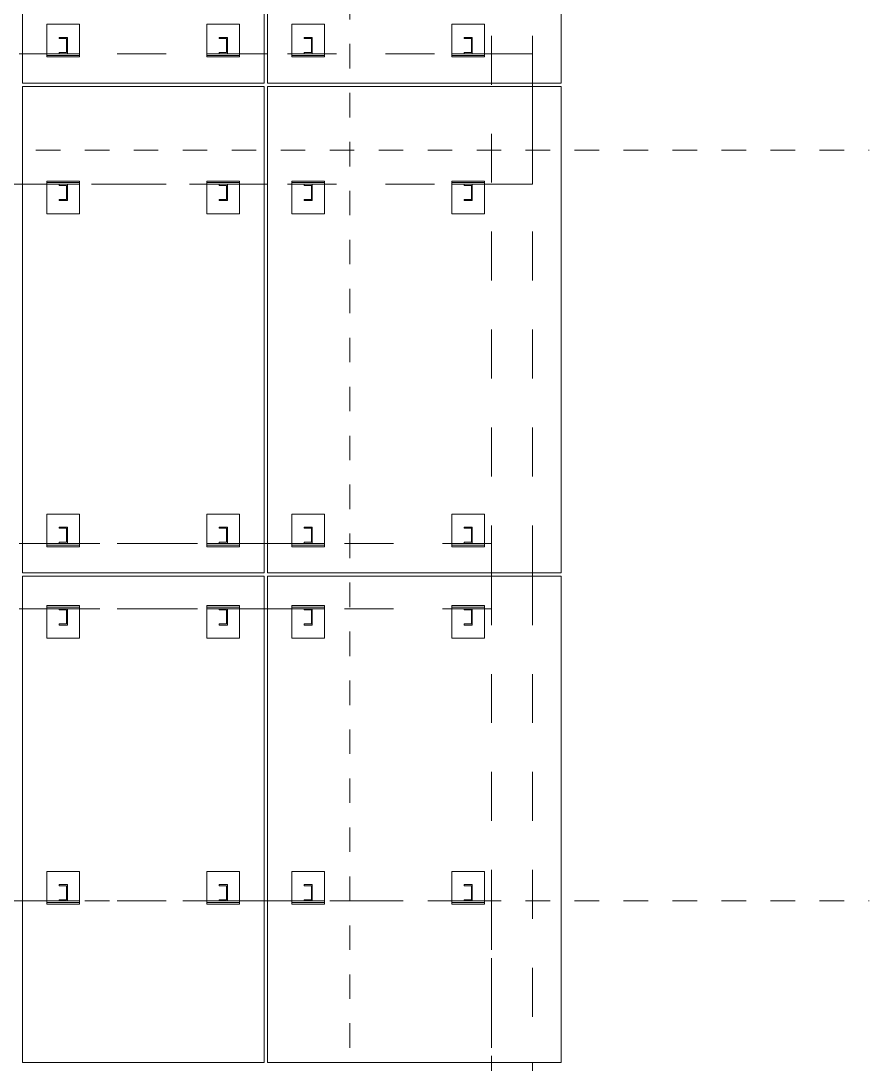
# Model space of a CAD drawing. Header units: millimetres. Extents: x 663313 to 1226001, y 1431724 to 1620898.
# Drawn here: x 663751.42 to 663756.61, y 1524734.88 to 1524741.27 of the extents above; entities that cross this region are included whole.
import ezdxf

# ---------------------------------------------------------------- set-up
doc = ezdxf.new("R2010")
doc.units = ezdxf.units.MM
for name, pattern in [('XKITLINE00', [0]), ('XKITLINE01', [4, 1, -1, 1, -1]), ('XKITLINE02', [4, 2, -2])]:
    doc.linetypes.add(name, pattern=pattern)
doc.layers.add('000 - 0_HIDE_OBJ_FRAMING_DEF_SUB', color=7, linetype='Continuous', plot=False)
doc.layers.add('Part', color=7, linetype='Continuous', lineweight=0)
doc.layers.add('S-GRID', color=7, linetype='Continuous', lineweight=9)

# ---------------------------------------------------------------- blocks, each defined once
blk = doc.blocks.new('*A2522976')
at = {"layer": 'S-GRID', "color": 7, "linetype": 'XKITLINE01', "lineweight": 0}
blk.add_line((170.447252, 49.148703), (412.473057, 49.148703), dxfattribs=at)
blk = doc.blocks.new('*A2527981')
at = {"layer": 'S-GRID', "color": 7, "linetype": 'XKITLINE01', "lineweight": 0}
blk.add_line((170.447252, 18.482036), (412.473057, 18.482036), dxfattribs=at)
blk = doc.blocks.new('*A2528982')
at = {"layer": 'Part', "color": 7, "linetype": 'XKITLINE02', "lineweight": 0}
for p, q in [((397.052199, 33.082036), (277.900591, 33.082036)), ((387.767257, 33.082036), (377.900591, 33.082036)), ((397.052182, 30.415369), (397.052182, 33.082036)), ((397.052199, 33.082036), (397.052199, 31.882036)), ((397.052199, 31.748703), (397.052199, 30.415369)), ((397.052182, 30.415369), (267.900591, 30.415369)), ((387.767257, 30.415369), (377.900591, 30.415369)), ((397.052199, 30.415369), (387.900591, 30.415369))]:
    blk.add_line(p, q, dxfattribs=at)
at = {"layer": 'Part', "color": 7, "linetype": 'XKITLINE00', "lineweight": 0}
for p, q in [((377.900591, 33.082036), (377.767257, 33.082036)), ((387.900591, 33.082036), (387.767257, 33.082036)), ((397.052199, 31.882036), (397.052199, 31.748703)), ((377.900591, 30.415369), (377.767257, 30.415369)), ((387.900591, 30.415369), (387.767257, 30.415369))]:
    blk.add_line(p, q, dxfattribs=at)
blk = doc.blocks.new('*A27141168')
at = {"layer": 'Part', "color": 7, "linetype": 'XKITLINE00', "lineweight": 0}
for p, q in [((377.900591, 53.082036), (377.767257, 53.082036)), ((387.900591, 53.082036), (387.767257, 53.082036)), ((398.7206, 51.882036), (398.7206, 51.748703)), ((377.900591, 47.748703), (377.767257, 47.748703)), ((387.900591, 47.748703), (387.767257, 47.748703))]:
    blk.add_line(p, q, dxfattribs=at)
at = {"layer": 'Part', "color": 7, "linetype": 'XKITLINE02', "lineweight": 0}
for p, q in [((387.767257, 53.082036), (377.900591, 53.082036)), ((398.7206, 53.082036), (387.900591, 53.082036)), ((398.720582, 47.748703), (398.720582, 53.082036)), ((398.7206, 53.082036), (398.7206, 51.882036)), ((398.7206, 51.748703), (398.7206, 47.748703)), ((398.7206, 47.748703), (327.900591, 47.748703)), ((387.767257, 47.748703), (377.900591, 47.748703))]:
    blk.add_line(p, q, dxfattribs=at)
blk = doc.blocks.new('*A27311185')
at = {"layer": 'S-GRID', "color": 7, "linetype": 'XKITLINE01', "lineweight": 0}
blk.add_line((391.267259, -27.517964), (391.267259, 90.604862), dxfattribs=at)
blk = doc.blocks.new('*A27331187')
at = {"layer": 'Part', "color": 7, "linetype": 'XKITLINE02', "lineweight": 0}
for p, q in [((398.720593, 73.815369), (397.053903, 73.815369)), ((397.053926, 73.815369), (397.053926, 31.882036)), ((398.720593, 73.815369), (398.720593, 31.882036)), ((397.053926, 31.748703), (397.053926, 11.882036)), ((398.720593, 31.748703), (398.720593, 11.882036)), ((397.053926, 11.748703), (397.053926, -0.517964)), ((398.720593, 11.748703), (398.720593, -0.517964)), ((397.053903, -0.517964), (398.720593, -0.517964))]:
    blk.add_line(p, q, dxfattribs=at)
at = {"layer": 'Part', "color": 7, "linetype": 'XKITLINE00', "lineweight": 0}
for p, q in [((397.053926, 31.882036), (397.053926, 31.748703)), ((398.720593, 31.882036), (398.720593, 31.748703)), ((397.053926, 11.882036), (397.053926, 11.748703)), ((398.720593, 11.882036), (398.720593, 11.748703))]:
    blk.add_line(p, q, dxfattribs=at)
blk = doc.blocks.new('*A27361190')
at = {"layer": '000 - 0_HIDE_OBJ_FRAMING_DEF_SUB', "color": 7, "linetype": 'XKITLINE02', "lineweight": 0}
for p, q in [((377.90058, 78.482036), (377.90058, 51.882036)), ((387.767247, 78.482036), (387.767247, 51.882036)), ((377.90058, 31.882036), (377.90058, 51.748703)), ((387.767247, 31.882036), (387.767247, 51.748703)), ((377.90058, 11.882036), (377.90058, 31.748703)), ((387.767247, 11.882036), (387.767247, 31.748703))]:
    blk.add_line(p, q, dxfattribs=at)
at = {"layer": '000 - 0_HIDE_OBJ_FRAMING_DEF_SUB', "color": 7, "linetype": 'XKITLINE00', "lineweight": 0}
for p, q in [((377.900591, 51.882036), (377.900591, 78.482036)), ((387.767257, 78.482036), (387.767257, 51.882036)), ((387.767257, 51.882036), (377.90058, 51.882036)), ((387.767257, 51.748703), (377.90058, 51.748703)), ((377.900591, 31.882036), (377.900591, 51.748703)), ((387.767257, 51.748703), (387.767257, 31.882036)), ((387.767257, 31.882036), (377.90058, 31.882036)), ((387.767257, 31.748703), (377.90058, 31.748703)), ((377.900591, 11.882036), (377.900591, 31.748703)), ((387.767257, 31.748703), (387.767257, 11.882036)), ((387.767257, 11.882036), (377.90058, 11.882036))]:
    blk.add_line(p, q, dxfattribs=at)
blk = doc.blocks.new('*A27371191')
at = {"layer": '000 - 0_HIDE_OBJ_FRAMING_DEF_SUB', "color": 7, "linetype": 'XKITLINE02', "lineweight": 0}
for p, q in [((387.90058, 78.482036), (387.90058, 51.882036)), ((399.90058, 51.882036), (399.90058, 78.482036)), ((387.90058, 31.882036), (387.90058, 51.748703)), ((399.90058, 31.882036), (399.90058, 51.748703)), ((387.90058, 11.882036), (387.90058, 31.748703)), ((399.90058, 11.882036), (399.90058, 31.748703))]:
    blk.add_line(p, q, dxfattribs=at)
at = {"layer": '000 - 0_HIDE_OBJ_FRAMING_DEF_SUB', "color": 7, "linetype": 'XKITLINE00', "lineweight": 0}
for p, q in [((387.900591, 51.882036), (387.900591, 78.482036)), ((399.900591, 78.482036), (399.900591, 51.882036)), ((399.900591, 51.882036), (387.90058, 51.882036)), ((399.900591, 51.748703), (387.90058, 51.748703)), ((387.900591, 31.882036), (387.900591, 51.748703)), ((399.900591, 51.748703), (399.900591, 31.882036)), ((399.900591, 31.882036), (387.90058, 31.882036)), ((399.900591, 31.748703), (387.90058, 31.748703)), ((387.900591, 11.882036), (387.900591, 31.748703)), ((399.900591, 31.748703), (399.900591, 11.882036)), ((399.900591, 11.882036), (387.90058, 11.882036))]:
    blk.add_line(p, q, dxfattribs=at)
blk = doc.blocks.new('*A29531407')
at = {"layer": 'Part', "color": 7, "linetype": 'XKITLINE02', "lineweight": 0}
for p, q in [((366.401618, 18.482036), (366.401601, 18.482036)), ((366.401601, 18.482036), (366.401601, 10.148703)), ((367.767257, 18.482036), (366.401601, 18.482036)), ((366.401618, 18.482036), (366.401618, 11.882036)), ((377.767257, 18.482036), (367.900591, 18.482036)), ((387.767257, 18.482036), (377.900591, 18.482036)), ((397.053926, 18.482036), (387.900591, 18.482036)), ((397.053909, 10.148703), (397.053909, 18.482036)), ((397.053926, 18.482036), (397.053926, 11.882036)), ((366.401618, 11.748703), (366.401618, 10.148703)), ((397.053926, 11.748703), (397.053926, 10.148703)), ((366.401618, 10.148703), (366.401601, 10.148703)), ((367.767257, 10.148703), (366.401601, 10.148703)), ((377.767257, 10.148703), (367.900591, 10.148703)), ((387.767257, 10.148703), (377.900591, 10.148703)), ((397.053926, 10.148703), (387.900591, 10.148703))]:
    blk.add_line(p, q, dxfattribs=at)
at = {"layer": 'Part', "color": 7, "linetype": 'XKITLINE00', "lineweight": 0}
for p, q in [((367.900591, 18.482036), (367.767257, 18.482036)), ((377.900591, 18.482036), (377.767257, 18.482036)), ((387.900591, 18.482036), (387.767257, 18.482036)), ((366.401618, 11.882036), (366.401618, 11.748703)), ((397.053926, 11.882036), (397.053926, 11.748703)), ((367.900591, 10.148703), (367.767257, 10.148703)), ((377.900591, 10.148703), (377.767257, 10.148703)), ((387.900591, 10.148703), (387.767257, 10.148703))]:
    blk.add_line(p, q, dxfattribs=at)
blk = doc.blocks.new('*A29561410')
at = {"layer": 'Part', "color": 7, "linetype": 'XKITLINE02', "lineweight": 0}
for p, q in [((378.90058, 29.215369), (378.90058, 30.548703)), ((378.90058, 30.548703), (380.233914, 30.548703)), ((378.900581, 29.215369), (378.900581, 30.548703)), ((380.233914, 29.215369), (380.233914, 30.548703)), ((380.233914, 30.548703), (380.233914, 29.215369)), ((380.233914, 29.215369), (378.90058, 29.215369))]:
    blk.add_line(p, q, dxfattribs=at)
blk = doc.blocks.new('*A29571411')
at = {"layer": 'Part', "color": 7, "linetype": 'XKITLINE02', "lineweight": 0}
for p, q in [((379.733914, 30.415369), (379.400567, 30.415369)), ((379.400567, 30.365369), (379.400567, 30.415369)), ((379.400567, 30.365369), (379.70058, 30.365369)), ((379.40058, 30.365369), (379.40058, 30.415369)), ((379.700567, 29.798703), (379.700567, 30.365369)), ((379.70058, 30.365369), (379.70058, 29.798703)), ((379.7339, 29.748703), (379.7339, 30.415369)), ((379.733914, 29.748703), (379.733914, 30.415369)), ((379.70058, 29.798703), (379.400567, 29.798703)), ((379.400567, 29.748703), (379.400567, 29.798703)), ((379.400567, 29.748703), (379.733914, 29.748703)), ((379.40058, 29.748703), (379.40058, 29.798703))]:
    blk.add_line(p, q, dxfattribs=at)
blk = doc.blocks.new('*A29581412')
at = {"layer": 'Part', "color": 7, "linetype": 'XKITLINE02', "lineweight": 0}
for p, q in [((378.900565, 30.415369), (378.900565, 30.482036)), ((378.900565, 30.482036), (378.900579, 30.482036)), ((378.900565, 30.482036), (380.233912, 30.482036)), ((378.900579, 30.415369), (378.900565, 30.415369)), ((378.900565, 30.415369), (380.233912, 30.415369)), ((378.900579, 30.415369), (378.900579, 30.482036)), ((380.233898, 30.415369), (380.233898, 30.482036)), ((380.233912, 30.482036), (380.233912, 30.415369))]:
    blk.add_line(p, q, dxfattribs=at)
blk = doc.blocks.new('*A29591413')
at = {"layer": 'Part', "color": 7, "linetype": 'XKITLINE02', "lineweight": 0}
for p, q in [((385.433914, 29.215369), (385.433914, 30.548703)), ((385.433914, 30.548703), (386.767248, 30.548703)), ((385.433914, 29.215369), (385.433914, 30.548703)), ((386.767247, 29.215369), (386.767247, 30.548703)), ((386.767248, 30.548703), (386.767248, 29.215369)), ((386.767248, 29.215369), (385.433914, 29.215369))]:
    blk.add_line(p, q, dxfattribs=at)
blk = doc.blocks.new('*A29601414')
at = {"layer": 'Part', "color": 7, "linetype": 'XKITLINE02', "lineweight": 0}
for p, q in [((386.267247, 30.415369), (385.9339, 30.415369)), ((385.9339, 30.365369), (385.9339, 30.415369)), ((385.9339, 30.365369), (386.233914, 30.365369)), ((385.933914, 30.365369), (385.933914, 30.415369)), ((386.2339, 29.798703), (386.2339, 30.365369)), ((386.233914, 30.365369), (386.233914, 29.798703)), ((386.267233, 29.748703), (386.267233, 30.415369)), ((386.267247, 29.748703), (386.267247, 30.415369)), ((386.233914, 29.798703), (385.9339, 29.798703)), ((385.9339, 29.748703), (385.9339, 29.798703)), ((385.9339, 29.748703), (386.267247, 29.748703)), ((385.933914, 29.748703), (385.933914, 29.798703))]:
    blk.add_line(p, q, dxfattribs=at)
blk = doc.blocks.new('*A29611415')
at = {"layer": 'Part', "color": 7, "linetype": 'XKITLINE02', "lineweight": 0}
for p, q in [((385.433898, 30.415369), (385.433898, 30.482036)), ((385.433898, 30.482036), (385.433912, 30.482036)), ((385.433898, 30.482036), (386.767245, 30.482036)), ((385.433912, 30.415369), (385.433898, 30.415369)), ((385.433898, 30.415369), (386.767245, 30.415369)), ((385.433912, 30.415369), (385.433912, 30.482036)), ((386.767232, 30.415369), (386.767232, 30.482036)), ((386.767245, 30.482036), (386.767245, 30.415369))]:
    blk.add_line(p, q, dxfattribs=at)
blk = doc.blocks.new('*A31031557')
at = {"layer": 'Part', "color": 7, "linetype": 'XKITLINE02', "lineweight": 0}
for p, q in [((395.433914, 32.948703), (395.433914, 34.282036)), ((396.767248, 34.282036), (395.433914, 34.282036)), ((395.433914, 34.282036), (395.433914, 32.948703)), ((396.767247, 34.282036), (396.767247, 32.948703)), ((396.767248, 32.948703), (396.767248, 34.282036)), ((395.433914, 32.948703), (396.767248, 32.948703))]:
    blk.add_line(p, q, dxfattribs=at)
blk = doc.blocks.new('*A31041558')
at = {"layer": 'Part', "color": 7, "linetype": 'XKITLINE02', "lineweight": 0}
for p, q in [((395.9339, 33.698703), (395.9339, 33.748703)), ((395.9339, 33.748703), (396.267247, 33.748703)), ((396.233914, 33.698703), (395.9339, 33.698703)), ((395.933914, 33.698703), (395.933914, 33.748703)), ((396.2339, 33.132036), (396.2339, 33.698703)), ((396.233914, 33.132036), (396.233914, 33.698703)), ((396.267233, 33.082036), (396.267233, 33.748703)), ((396.267247, 33.082036), (396.267247, 33.748703)), ((395.9339, 33.082036), (395.9339, 33.132036)), ((395.9339, 33.132036), (396.233914, 33.132036)), ((396.267247, 33.082036), (395.9339, 33.082036)), ((395.933914, 33.082036), (395.933914, 33.132036))]:
    blk.add_line(p, q, dxfattribs=at)
blk = doc.blocks.new('*A31051559')
at = {"layer": 'Part', "color": 7, "linetype": 'XKITLINE02', "lineweight": 0}
for p, q in [((395.433898, 33.015369), (395.433898, 33.082036)), ((395.433898, 33.082036), (395.433912, 33.082036)), ((395.433898, 33.082036), (396.767245, 33.082036)), ((395.433912, 33.015369), (395.433898, 33.015369)), ((395.433898, 33.015369), (396.767245, 33.015369)), ((395.433912, 33.015369), (395.433912, 33.082036)), ((396.767232, 33.015369), (396.767232, 33.082036)), ((396.767245, 33.082036), (396.767245, 33.015369))]:
    blk.add_line(p, q, dxfattribs=at)
blk = doc.blocks.new('*A31061560')
at = {"layer": 'Part', "color": 7, "linetype": 'XKITLINE02', "lineweight": 0}
for p, q in [((380.233914, 34.282036), (378.90058, 34.282036)), ((378.90058, 34.282036), (378.90058, 32.948703)), ((378.900581, 32.948703), (378.900581, 34.282036)), ((380.233914, 32.948703), (380.233914, 34.282036)), ((380.233914, 34.282036), (380.233914, 32.948703)), ((378.90058, 32.948703), (380.233914, 32.948703))]:
    blk.add_line(p, q, dxfattribs=at)
blk = doc.blocks.new('*A31071561')
at = {"layer": 'Part', "color": 7, "linetype": 'XKITLINE02', "lineweight": 0}
for p, q in [((379.400567, 33.698703), (379.400567, 33.748703)), ((379.400567, 33.748703), (379.733914, 33.748703)), ((379.70058, 33.698703), (379.400567, 33.698703)), ((379.40058, 33.698703), (379.40058, 33.748703)), ((379.700567, 33.132036), (379.700567, 33.698703)), ((379.70058, 33.132036), (379.70058, 33.698703)), ((379.7339, 33.082036), (379.7339, 33.748703)), ((379.733914, 33.082036), (379.733914, 33.748703)), ((379.400567, 33.082036), (379.400567, 33.132036)), ((379.400567, 33.132036), (379.70058, 33.132036)), ((379.733914, 33.082036), (379.400567, 33.082036)), ((379.40058, 33.082036), (379.40058, 33.132036))]:
    blk.add_line(p, q, dxfattribs=at)
blk = doc.blocks.new('*A31081562')
at = {"layer": 'Part', "color": 7, "linetype": 'XKITLINE02', "lineweight": 0}
for p, q in [((378.900565, 33.015369), (378.900565, 33.082036)), ((378.900565, 33.082036), (378.900579, 33.082036)), ((378.900565, 33.082036), (380.233912, 33.082036)), ((378.900579, 33.015369), (378.900565, 33.015369)), ((378.900565, 33.015369), (380.233912, 33.015369)), ((378.900579, 33.015369), (378.900579, 33.082036)), ((380.233898, 33.015369), (380.233898, 33.082036)), ((380.233912, 33.082036), (380.233912, 33.015369))]:
    blk.add_line(p, q, dxfattribs=at)
blk = doc.blocks.new('*A31091563')
at = {"layer": 'Part', "color": 7, "linetype": 'XKITLINE02', "lineweight": 0}
for p, q in [((385.433914, 32.948703), (385.433914, 34.282036)), ((386.767248, 34.282036), (385.433914, 34.282036)), ((385.433914, 34.282036), (385.433914, 32.948703)), ((386.767247, 34.282036), (386.767247, 32.948703)), ((386.767248, 32.948703), (386.767248, 34.282036)), ((385.433914, 32.948703), (386.767248, 32.948703))]:
    blk.add_line(p, q, dxfattribs=at)
blk = doc.blocks.new('*A31101564')
at = {"layer": 'Part', "color": 7, "linetype": 'XKITLINE02', "lineweight": 0}
for p, q in [((385.9339, 33.698703), (385.9339, 33.748703)), ((385.9339, 33.748703), (386.267247, 33.748703)), ((386.233914, 33.698703), (385.9339, 33.698703)), ((385.933914, 33.698703), (385.933914, 33.748703)), ((386.2339, 33.132036), (386.2339, 33.698703)), ((386.233914, 33.132036), (386.233914, 33.698703)), ((386.267233, 33.082036), (386.267233, 33.748703)), ((386.267247, 33.082036), (386.267247, 33.748703)), ((385.9339, 33.082036), (385.9339, 33.132036)), ((385.9339, 33.132036), (386.233914, 33.132036)), ((386.267247, 33.082036), (385.9339, 33.082036)), ((385.933914, 33.082036), (385.933914, 33.132036))]:
    blk.add_line(p, q, dxfattribs=at)
blk = doc.blocks.new('*A31111565')
at = {"layer": 'Part', "color": 7, "linetype": 'XKITLINE02', "lineweight": 0}
for p, q in [((385.433898, 33.015369), (385.433898, 33.082036)), ((385.433898, 33.082036), (385.433912, 33.082036)), ((385.433898, 33.082036), (386.767245, 33.082036)), ((385.433912, 33.015369), (385.433898, 33.015369)), ((385.433898, 33.015369), (386.767245, 33.015369)), ((385.433912, 33.015369), (385.433912, 33.082036)), ((386.767232, 33.015369), (386.767232, 33.082036)), ((386.767245, 33.082036), (386.767245, 33.015369))]:
    blk.add_line(p, q, dxfattribs=at)
blk = doc.blocks.new('*A31121566')
at = {"layer": 'Part', "color": 7, "linetype": 'XKITLINE02', "lineweight": 0}
for p, q in [((390.233914, 34.282036), (388.90058, 34.282036)), ((388.90058, 34.282036), (388.90058, 32.948703)), ((388.900581, 32.948703), (388.900581, 34.282036)), ((390.233914, 32.948703), (390.233914, 34.282036)), ((390.233914, 34.282036), (390.233914, 32.948703)), ((388.90058, 32.948703), (390.233914, 32.948703))]:
    blk.add_line(p, q, dxfattribs=at)
blk = doc.blocks.new('*A31131567')
at = {"layer": 'Part', "color": 7, "linetype": 'XKITLINE02', "lineweight": 0}
for p, q in [((389.400567, 33.698703), (389.400567, 33.748703)), ((389.400567, 33.748703), (389.733914, 33.748703)), ((389.70058, 33.698703), (389.400567, 33.698703)), ((389.40058, 33.698703), (389.40058, 33.748703)), ((389.700567, 33.132036), (389.700567, 33.698703)), ((389.70058, 33.132036), (389.70058, 33.698703)), ((389.7339, 33.082036), (389.7339, 33.748703)), ((389.733914, 33.082036), (389.733914, 33.748703)), ((389.400567, 33.082036), (389.400567, 33.132036)), ((389.400567, 33.132036), (389.70058, 33.132036)), ((389.733914, 33.082036), (389.400567, 33.082036)), ((389.40058, 33.082036), (389.40058, 33.132036))]:
    blk.add_line(p, q, dxfattribs=at)
blk = doc.blocks.new('*A31141568')
at = {"layer": 'Part', "color": 7, "linetype": 'XKITLINE02', "lineweight": 0}
for p, q in [((388.900565, 33.015369), (388.900565, 33.082036)), ((388.900565, 33.082036), (388.900579, 33.082036)), ((388.900565, 33.082036), (390.233912, 33.082036)), ((388.900579, 33.015369), (388.900565, 33.015369)), ((388.900565, 33.015369), (390.233912, 33.015369)), ((388.900579, 33.015369), (388.900579, 33.082036)), ((390.233898, 33.015369), (390.233898, 33.082036)), ((390.233912, 33.082036), (390.233912, 33.015369))]:
    blk.add_line(p, q, dxfattribs=at)
blk = doc.blocks.new('*A31151569')
at = {"layer": 'Part', "color": 7, "linetype": 'XKITLINE02', "lineweight": 0}
for p, q in [((395.9339, 19.098703), (395.9339, 19.148703)), ((395.9339, 19.148703), (396.267247, 19.148703)), ((396.233914, 19.098703), (395.9339, 19.098703)), ((395.933914, 19.098703), (395.933914, 19.148703)), ((396.2339, 18.532036), (396.2339, 19.098703)), ((396.233914, 18.532036), (396.233914, 19.098703)), ((396.267233, 18.482036), (396.267233, 19.148703)), ((396.267247, 18.482036), (396.267247, 19.148703)), ((395.9339, 18.482036), (395.9339, 18.532036)), ((395.9339, 18.532036), (396.233914, 18.532036)), ((396.267247, 18.482036), (395.9339, 18.482036)), ((395.933914, 18.482036), (395.933914, 18.532036))]:
    blk.add_line(p, q, dxfattribs=at)
blk = doc.blocks.new('*A31161570')
at = {"layer": 'Part', "color": 7, "linetype": 'XKITLINE02', "lineweight": 0}
for p, q in [((395.433914, 18.348703), (395.433914, 19.682036)), ((396.767248, 19.682036), (395.433914, 19.682036)), ((395.433914, 19.682036), (395.433914, 18.348703)), ((396.767247, 19.682036), (396.767247, 18.348703)), ((396.767248, 18.348703), (396.767248, 19.682036)), ((395.433914, 18.348703), (396.767248, 18.348703))]:
    blk.add_line(p, q, dxfattribs=at)
blk = doc.blocks.new('*A31171571')
at = {"layer": 'Part', "color": 7, "linetype": 'XKITLINE02', "lineweight": 0}
for p, q in [((395.433898, 18.415369), (395.433898, 18.482036)), ((395.433898, 18.482036), (395.433912, 18.482036)), ((395.433898, 18.482036), (396.767245, 18.482036)), ((395.433912, 18.415369), (395.433898, 18.415369)), ((395.433898, 18.415369), (396.767245, 18.415369)), ((395.433912, 18.415369), (395.433912, 18.482036)), ((396.767232, 18.415369), (396.767232, 18.482036)), ((396.767245, 18.482036), (396.767245, 18.415369))]:
    blk.add_line(p, q, dxfattribs=at)
blk = doc.blocks.new('*A31181572')
at = {"layer": 'Part', "color": 7, "linetype": 'XKITLINE02', "lineweight": 0}
for p, q in [((379.400567, 19.098703), (379.400567, 19.148703)), ((379.400567, 19.148703), (379.733914, 19.148703)), ((379.70058, 19.098703), (379.400567, 19.098703)), ((379.40058, 19.098703), (379.40058, 19.148703)), ((379.700567, 18.532036), (379.700567, 19.098703)), ((379.70058, 18.532036), (379.70058, 19.098703)), ((379.7339, 18.482036), (379.7339, 19.148703)), ((379.733914, 18.482036), (379.733914, 19.148703)), ((379.400567, 18.482036), (379.400567, 18.532036)), ((379.400567, 18.532036), (379.70058, 18.532036)), ((379.733914, 18.482036), (379.400567, 18.482036)), ((379.40058, 18.482036), (379.40058, 18.532036))]:
    blk.add_line(p, q, dxfattribs=at)
blk = doc.blocks.new('*A31191573')
at = {"layer": 'Part', "color": 7, "linetype": 'XKITLINE02', "lineweight": 0}
for p, q in [((385.9339, 19.098703), (385.9339, 19.148703)), ((385.9339, 19.148703), (386.267247, 19.148703)), ((386.233914, 19.098703), (385.9339, 19.098703)), ((385.933914, 19.098703), (385.933914, 19.148703)), ((386.2339, 18.532036), (386.2339, 19.098703)), ((386.233914, 18.532036), (386.233914, 19.098703)), ((386.267233, 18.482036), (386.267233, 19.148703)), ((386.267247, 18.482036), (386.267247, 19.148703)), ((385.9339, 18.482036), (385.9339, 18.532036)), ((385.9339, 18.532036), (386.233914, 18.532036)), ((386.267247, 18.482036), (385.9339, 18.482036)), ((385.933914, 18.482036), (385.933914, 18.532036))]:
    blk.add_line(p, q, dxfattribs=at)
blk = doc.blocks.new('*A31201574')
at = {"layer": 'Part', "color": 7, "linetype": 'XKITLINE02', "lineweight": 0}
for p, q in [((389.400567, 19.098703), (389.400567, 19.148703)), ((389.400567, 19.148703), (389.733914, 19.148703)), ((389.70058, 19.098703), (389.400567, 19.098703)), ((389.40058, 19.098703), (389.40058, 19.148703)), ((389.700567, 18.532036), (389.700567, 19.098703)), ((389.70058, 18.532036), (389.70058, 19.098703)), ((389.7339, 18.482036), (389.7339, 19.148703)), ((389.733914, 18.482036), (389.733914, 19.148703)), ((389.400567, 18.482036), (389.400567, 18.532036)), ((389.400567, 18.532036), (389.70058, 18.532036)), ((389.733914, 18.482036), (389.400567, 18.482036)), ((389.40058, 18.482036), (389.40058, 18.532036))]:
    blk.add_line(p, q, dxfattribs=at)
blk = doc.blocks.new('*A31211575')
at = {"layer": 'Part', "color": 7, "linetype": 'XKITLINE02', "lineweight": 0}
for p, q in [((380.233914, 19.682036), (378.90058, 19.682036)), ((378.90058, 19.682036), (378.90058, 18.348703)), ((378.900581, 18.348703), (378.900581, 19.682036)), ((380.233914, 18.348703), (380.233914, 19.682036)), ((380.233914, 19.682036), (380.233914, 18.348703)), ((378.90058, 18.348703), (380.233914, 18.348703))]:
    blk.add_line(p, q, dxfattribs=at)
blk = doc.blocks.new('*A31221576')
at = {"layer": 'Part', "color": 7, "linetype": 'XKITLINE02', "lineweight": 0}
for p, q in [((378.900565, 18.415369), (378.900565, 18.482036)), ((378.900565, 18.482036), (378.900579, 18.482036)), ((378.900565, 18.482036), (380.233912, 18.482036)), ((378.900579, 18.415369), (378.900565, 18.415369)), ((378.900565, 18.415369), (380.233912, 18.415369)), ((378.900579, 18.415369), (378.900579, 18.482036)), ((380.233898, 18.415369), (380.233898, 18.482036)), ((380.233912, 18.482036), (380.233912, 18.415369))]:
    blk.add_line(p, q, dxfattribs=at)
blk = doc.blocks.new('*A31231577')
at = {"layer": 'Part', "color": 7, "linetype": 'XKITLINE02', "lineweight": 0}
for p, q in [((385.433914, 18.348703), (385.433914, 19.682036)), ((386.767248, 19.682036), (385.433914, 19.682036)), ((385.433914, 19.682036), (385.433914, 18.348703)), ((386.767247, 19.682036), (386.767247, 18.348703)), ((386.767248, 18.348703), (386.767248, 19.682036)), ((385.433914, 18.348703), (386.767248, 18.348703))]:
    blk.add_line(p, q, dxfattribs=at)
blk = doc.blocks.new('*A31241578')
at = {"layer": 'Part', "color": 7, "linetype": 'XKITLINE02', "lineweight": 0}
for p, q in [((385.433898, 18.415369), (385.433898, 18.482036)), ((385.433898, 18.482036), (385.433912, 18.482036)), ((385.433898, 18.482036), (386.767245, 18.482036)), ((385.433912, 18.415369), (385.433898, 18.415369)), ((385.433898, 18.415369), (386.767245, 18.415369)), ((385.433912, 18.415369), (385.433912, 18.482036)), ((386.767232, 18.415369), (386.767232, 18.482036)), ((386.767245, 18.482036), (386.767245, 18.415369))]:
    blk.add_line(p, q, dxfattribs=at)
blk = doc.blocks.new('*A31251579')
at = {"layer": 'Part', "color": 7, "linetype": 'XKITLINE02', "lineweight": 0}
for p, q in [((390.233914, 19.682036), (388.90058, 19.682036)), ((388.90058, 19.682036), (388.90058, 18.348703)), ((388.900581, 18.348703), (388.900581, 19.682036)), ((390.233914, 18.348703), (390.233914, 19.682036)), ((390.233914, 19.682036), (390.233914, 18.348703)), ((388.90058, 18.348703), (390.233914, 18.348703))]:
    blk.add_line(p, q, dxfattribs=at)
blk = doc.blocks.new('*A31261580')
at = {"layer": 'Part', "color": 7, "linetype": 'XKITLINE02', "lineweight": 0}
for p, q in [((388.900565, 18.415369), (388.900565, 18.482036)), ((388.900565, 18.482036), (388.900579, 18.482036)), ((388.900565, 18.482036), (390.233912, 18.482036)), ((388.900579, 18.415369), (388.900565, 18.415369)), ((388.900565, 18.415369), (390.233912, 18.415369)), ((388.900579, 18.415369), (388.900579, 18.482036)), ((390.233898, 18.415369), (390.233898, 18.482036)), ((390.233912, 18.482036), (390.233912, 18.415369))]:
    blk.add_line(p, q, dxfattribs=at)
blk = doc.blocks.new('*A31271581')
at = {"layer": 'Part', "color": 7, "linetype": 'XKITLINE02', "lineweight": 0}
for p, q in [((395.433914, 29.215369), (395.433914, 30.548703)), ((395.433914, 30.548703), (396.767248, 30.548703)), ((395.433914, 29.215369), (395.433914, 30.548703)), ((396.767247, 29.215369), (396.767247, 30.548703)), ((396.767248, 30.548703), (396.767248, 29.215369)), ((396.767248, 29.215369), (395.433914, 29.215369))]:
    blk.add_line(p, q, dxfattribs=at)
blk = doc.blocks.new('*A31281582')
at = {"layer": 'Part', "color": 7, "linetype": 'XKITLINE02', "lineweight": 0}
for p, q in [((396.267247, 30.415369), (395.9339, 30.415369)), ((395.9339, 30.365369), (395.9339, 30.415369)), ((395.9339, 30.365369), (396.233914, 30.365369)), ((395.933914, 30.365369), (395.933914, 30.415369)), ((396.2339, 29.798703), (396.2339, 30.365369)), ((396.233914, 30.365369), (396.233914, 29.798703)), ((396.267233, 29.748703), (396.267233, 30.415369)), ((396.267247, 29.748703), (396.267247, 30.415369)), ((396.233914, 29.798703), (395.9339, 29.798703)), ((395.9339, 29.748703), (395.9339, 29.798703)), ((395.9339, 29.748703), (396.267247, 29.748703)), ((395.933914, 29.748703), (395.933914, 29.798703))]:
    blk.add_line(p, q, dxfattribs=at)
blk = doc.blocks.new('*A31291583')
at = {"layer": 'Part', "color": 7, "linetype": 'XKITLINE02', "lineweight": 0}
for p, q in [((395.433898, 30.415369), (395.433898, 30.482036)), ((395.433898, 30.482036), (395.433912, 30.482036)), ((395.433898, 30.482036), (396.767245, 30.482036)), ((395.433912, 30.415369), (395.433898, 30.415369)), ((395.433898, 30.415369), (396.767245, 30.415369)), ((395.433912, 30.415369), (395.433912, 30.482036)), ((396.767232, 30.415369), (396.767232, 30.482036)), ((396.767245, 30.482036), (396.767245, 30.415369))]:
    blk.add_line(p, q, dxfattribs=at)
blk = doc.blocks.new('*A31301584')
at = {"layer": 'Part', "color": 7, "linetype": 'XKITLINE02', "lineweight": 0}
for p, q in [((388.90058, 29.215369), (388.90058, 30.548703)), ((388.90058, 30.548703), (390.233914, 30.548703)), ((388.900581, 29.215369), (388.900581, 30.548703)), ((390.233914, 29.215369), (390.233914, 30.548703)), ((390.233914, 30.548703), (390.233914, 29.215369)), ((390.233914, 29.215369), (388.90058, 29.215369))]:
    blk.add_line(p, q, dxfattribs=at)
blk = doc.blocks.new('*A31311585')
at = {"layer": 'Part', "color": 7, "linetype": 'XKITLINE02', "lineweight": 0}
for p, q in [((389.733914, 30.415369), (389.400567, 30.415369)), ((389.400567, 30.365369), (389.400567, 30.415369)), ((389.400567, 30.365369), (389.70058, 30.365369)), ((389.40058, 30.365369), (389.40058, 30.415369)), ((389.700567, 29.798703), (389.700567, 30.365369)), ((389.70058, 30.365369), (389.70058, 29.798703)), ((389.7339, 29.748703), (389.7339, 30.415369)), ((389.733914, 29.748703), (389.733914, 30.415369)), ((389.70058, 29.798703), (389.400567, 29.798703)), ((389.400567, 29.748703), (389.400567, 29.798703)), ((389.400567, 29.748703), (389.733914, 29.748703)), ((389.40058, 29.748703), (389.40058, 29.798703))]:
    blk.add_line(p, q, dxfattribs=at)
blk = doc.blocks.new('*A31321586')
at = {"layer": 'Part', "color": 7, "linetype": 'XKITLINE02', "lineweight": 0}
for p, q in [((388.900565, 30.415369), (388.900565, 30.482036)), ((388.900565, 30.482036), (388.900579, 30.482036)), ((388.900565, 30.482036), (390.233912, 30.482036)), ((388.900579, 30.415369), (388.900565, 30.415369)), ((388.900565, 30.415369), (390.233912, 30.415369)), ((388.900579, 30.415369), (388.900579, 30.482036)), ((390.233898, 30.415369), (390.233898, 30.482036)), ((390.233912, 30.482036), (390.233912, 30.415369))]:
    blk.add_line(p, q, dxfattribs=at)
blk = doc.blocks.new('*A32361690')
at = {"layer": 'Part', "color": 7, "linetype": 'XKITLINE02', "lineweight": 0}
for p, q in [((395.433905, 47.748703), (395.433905, 47.815369)), ((395.433905, 47.815369), (395.433919, 47.815369)), ((395.433905, 47.815369), (396.767252, 47.815369)), ((395.433919, 47.748703), (395.433905, 47.748703)), ((395.433905, 47.748703), (396.767252, 47.748703)), ((395.433919, 47.748703), (395.433919, 47.815369)), ((396.767239, 47.748703), (396.767239, 47.815369)), ((396.767252, 47.815369), (396.767252, 47.748703))]:
    blk.add_line(p, q, dxfattribs=at)
blk = doc.blocks.new('*A32371691')
at = {"layer": 'Part', "color": 7, "linetype": 'XKITLINE02', "lineweight": 0}
for p, q in [((395.433921, 46.548703), (395.433921, 47.882036)), ((395.433921, 47.882036), (396.767255, 47.882036)), ((395.433921, 46.548703), (395.433921, 47.882036)), ((396.767254, 46.548703), (396.767254, 47.882036)), ((396.767255, 47.882036), (396.767255, 46.548703)), ((396.767255, 46.548703), (395.433921, 46.548703))]:
    blk.add_line(p, q, dxfattribs=at)
blk = doc.blocks.new('*A32381692')
at = {"layer": 'Part', "color": 7, "linetype": 'XKITLINE02', "lineweight": 0}
for p, q in [((396.267254, 47.748703), (395.933907, 47.748703)), ((395.933907, 47.698703), (395.933907, 47.748703)), ((395.933921, 47.698703), (395.933921, 47.748703)), ((396.26724, 47.082036), (396.26724, 47.748703)), ((396.267254, 47.082036), (396.267254, 47.748703)), ((395.933907, 47.698703), (396.233921, 47.698703)), ((396.233907, 47.132036), (396.233907, 47.698703)), ((396.233921, 47.698703), (396.233921, 47.132036)), ((396.233921, 47.132036), (395.933907, 47.132036)), ((395.933907, 47.082036), (395.933907, 47.132036)), ((395.933907, 47.082036), (396.267254, 47.082036)), ((395.933921, 47.082036), (395.933921, 47.132036))]:
    blk.add_line(p, q, dxfattribs=at)
blk = doc.blocks.new('*A32391693')
at = {"layer": 'Part', "color": 7, "linetype": 'XKITLINE02', "lineweight": 0}
for p, q in [((385.433905, 47.748703), (385.433905, 47.815369)), ((385.433905, 47.815369), (385.433919, 47.815369)), ((385.433905, 47.815369), (386.767252, 47.815369)), ((385.433919, 47.748703), (385.433905, 47.748703)), ((385.433905, 47.748703), (386.767252, 47.748703)), ((385.433919, 47.748703), (385.433919, 47.815369)), ((386.767239, 47.748703), (386.767239, 47.815369)), ((386.767252, 47.815369), (386.767252, 47.748703))]:
    blk.add_line(p, q, dxfattribs=at)
blk = doc.blocks.new('*A32401694')
at = {"layer": 'Part', "color": 7, "linetype": 'XKITLINE02', "lineweight": 0}
for p, q in [((385.433921, 46.548703), (385.433921, 47.882036)), ((385.433921, 47.882036), (386.767255, 47.882036)), ((385.433921, 46.548703), (385.433921, 47.882036)), ((386.767254, 46.548703), (386.767254, 47.882036)), ((386.767255, 47.882036), (386.767255, 46.548703)), ((386.767255, 46.548703), (385.433921, 46.548703))]:
    blk.add_line(p, q, dxfattribs=at)
blk = doc.blocks.new('*A32411695')
at = {"layer": 'Part', "color": 7, "linetype": 'XKITLINE02', "lineweight": 0}
for p, q in [((378.900572, 47.748703), (378.900572, 47.815369)), ((378.900572, 47.815369), (378.900586, 47.815369)), ((378.900572, 47.815369), (380.233919, 47.815369)), ((378.900586, 47.748703), (378.900572, 47.748703)), ((378.900572, 47.748703), (380.233919, 47.748703)), ((378.900586, 47.748703), (378.900586, 47.815369)), ((380.233905, 47.748703), (380.233905, 47.815369)), ((380.233919, 47.815369), (380.233919, 47.748703))]:
    blk.add_line(p, q, dxfattribs=at)
blk = doc.blocks.new('*A32421696')
at = {"layer": 'Part', "color": 7, "linetype": 'XKITLINE02', "lineweight": 0}
for p, q in [((378.900587, 46.548703), (378.900587, 47.882036)), ((378.900587, 47.882036), (380.233921, 47.882036)), ((378.900588, 46.548703), (378.900588, 47.882036)), ((380.233921, 46.548703), (380.233921, 47.882036)), ((380.233921, 47.882036), (380.233921, 46.548703)), ((380.233921, 46.548703), (378.900587, 46.548703))]:
    blk.add_line(p, q, dxfattribs=at)
blk = doc.blocks.new('*A32431697')
at = {"layer": 'Part', "color": 7, "linetype": 'XKITLINE02', "lineweight": 0}
for p, q in [((388.900572, 47.748703), (388.900572, 47.815369)), ((388.900572, 47.815369), (388.900586, 47.815369)), ((388.900572, 47.815369), (390.233919, 47.815369)), ((388.900586, 47.748703), (388.900572, 47.748703)), ((388.900572, 47.748703), (390.233919, 47.748703)), ((388.900586, 47.748703), (388.900586, 47.815369)), ((390.233905, 47.748703), (390.233905, 47.815369)), ((390.233919, 47.815369), (390.233919, 47.748703))]:
    blk.add_line(p, q, dxfattribs=at)
blk = doc.blocks.new('*A32441698')
at = {"layer": 'Part', "color": 7, "linetype": 'XKITLINE02', "lineweight": 0}
for p, q in [((388.900587, 46.548703), (388.900587, 47.882036)), ((388.900587, 47.882036), (390.233921, 47.882036)), ((388.900588, 46.548703), (388.900588, 47.882036)), ((390.233921, 46.548703), (390.233921, 47.882036)), ((390.233921, 47.882036), (390.233921, 46.548703)), ((390.233921, 46.548703), (388.900587, 46.548703))]:
    blk.add_line(p, q, dxfattribs=at)
blk = doc.blocks.new('*A32451699')
at = {"layer": 'Part', "color": 7, "linetype": 'XKITLINE02', "lineweight": 0}
for p, q in [((386.267254, 47.748703), (385.933907, 47.748703)), ((385.933907, 47.698703), (385.933907, 47.748703)), ((385.933921, 47.698703), (385.933921, 47.748703)), ((386.26724, 47.082036), (386.26724, 47.748703)), ((386.267254, 47.082036), (386.267254, 47.748703)), ((385.933907, 47.698703), (386.233921, 47.698703)), ((386.233907, 47.132036), (386.233907, 47.698703)), ((386.233921, 47.698703), (386.233921, 47.132036)), ((386.233921, 47.132036), (385.933907, 47.132036)), ((385.933907, 47.082036), (385.933907, 47.132036)), ((385.933907, 47.082036), (386.267254, 47.082036)), ((385.933921, 47.082036), (385.933921, 47.132036))]:
    blk.add_line(p, q, dxfattribs=at)
blk = doc.blocks.new('*A32461700')
at = {"layer": 'Part', "color": 7, "linetype": 'XKITLINE02', "lineweight": 0}
for p, q in [((379.733921, 47.748703), (379.400574, 47.748703)), ((379.400574, 47.698703), (379.400574, 47.748703)), ((379.400587, 47.698703), (379.400587, 47.748703)), ((379.733907, 47.082036), (379.733907, 47.748703)), ((379.733921, 47.082036), (379.733921, 47.748703)), ((379.400574, 47.698703), (379.700587, 47.698703)), ((379.700574, 47.132036), (379.700574, 47.698703)), ((379.700587, 47.698703), (379.700587, 47.132036)), ((379.700587, 47.132036), (379.400574, 47.132036)), ((379.400574, 47.082036), (379.400574, 47.132036)), ((379.400574, 47.082036), (379.733921, 47.082036)), ((379.400587, 47.082036), (379.400587, 47.132036))]:
    blk.add_line(p, q, dxfattribs=at)
blk = doc.blocks.new('*A32471701')
at = {"layer": 'Part', "color": 7, "linetype": 'XKITLINE02', "lineweight": 0}
for p, q in [((389.733921, 47.748703), (389.400574, 47.748703)), ((389.400574, 47.698703), (389.400574, 47.748703)), ((389.400587, 47.698703), (389.400587, 47.748703)), ((389.733907, 47.082036), (389.733907, 47.748703)), ((389.733921, 47.082036), (389.733921, 47.748703)), ((389.400574, 47.698703), (389.700587, 47.698703)), ((389.700574, 47.132036), (389.700574, 47.698703)), ((389.700587, 47.698703), (389.700587, 47.132036)), ((389.700587, 47.132036), (389.400574, 47.132036)), ((389.400574, 47.082036), (389.400574, 47.132036)), ((389.400574, 47.082036), (389.733921, 47.082036)), ((389.400587, 47.082036), (389.400587, 47.132036))]:
    blk.add_line(p, q, dxfattribs=at)
blk = doc.blocks.new('*A32481702')
at = {"layer": 'Part', "color": 7, "linetype": 'XKITLINE02', "lineweight": 0}
for p, q in [((395.433905, 53.015369), (395.433905, 53.082036)), ((395.433905, 53.082036), (395.433919, 53.082036)), ((395.433905, 53.082036), (396.767252, 53.082036)), ((395.433919, 53.015369), (395.433905, 53.015369)), ((395.433905, 53.015369), (396.767252, 53.015369)), ((395.433919, 53.015369), (395.433919, 53.082036)), ((396.767239, 53.015369), (396.767239, 53.082036)), ((396.767252, 53.082036), (396.767252, 53.015369))]:
    blk.add_line(p, q, dxfattribs=at)
blk = doc.blocks.new('*A32491703')
at = {"layer": 'Part', "color": 7, "linetype": 'XKITLINE02', "lineweight": 0}
for p, q in [((395.433921, 52.948703), (395.433921, 54.282036)), ((396.767255, 54.282036), (395.433921, 54.282036)), ((395.433921, 54.282036), (395.433921, 52.948703)), ((396.767254, 54.282036), (396.767254, 52.948703)), ((396.767255, 52.948703), (396.767255, 54.282036)), ((395.433921, 52.948703), (396.767255, 52.948703))]:
    blk.add_line(p, q, dxfattribs=at)
blk = doc.blocks.new('*A32501704')
at = {"layer": 'Part', "color": 7, "linetype": 'XKITLINE02', "lineweight": 0}
for p, q in [((395.933907, 53.698703), (395.933907, 53.748703)), ((395.933907, 53.748703), (396.267254, 53.748703)), ((396.233921, 53.698703), (395.933907, 53.698703)), ((395.933921, 53.698703), (395.933921, 53.748703)), ((396.233907, 53.132036), (396.233907, 53.698703)), ((396.233921, 53.132036), (396.233921, 53.698703)), ((396.26724, 53.082036), (396.26724, 53.748703)), ((396.267254, 53.082036), (396.267254, 53.748703)), ((395.933907, 53.082036), (395.933907, 53.132036)), ((395.933907, 53.132036), (396.233921, 53.132036)), ((396.267254, 53.082036), (395.933907, 53.082036)), ((395.933921, 53.082036), (395.933921, 53.132036))]:
    blk.add_line(p, q, dxfattribs=at)
blk = doc.blocks.new('*A32511705')
at = {"layer": 'Part', "color": 7, "linetype": 'XKITLINE02', "lineweight": 0}
for p, q in [((388.900572, 53.015369), (388.900572, 53.082036)), ((388.900572, 53.082036), (388.900586, 53.082036)), ((388.900572, 53.082036), (390.233919, 53.082036)), ((388.900586, 53.015369), (388.900572, 53.015369)), ((388.900572, 53.015369), (390.233919, 53.015369)), ((388.900586, 53.015369), (388.900586, 53.082036)), ((390.233905, 53.015369), (390.233905, 53.082036)), ((390.233919, 53.082036), (390.233919, 53.015369))]:
    blk.add_line(p, q, dxfattribs=at)
blk = doc.blocks.new('*A32521706')
at = {"layer": 'Part', "color": 7, "linetype": 'XKITLINE02', "lineweight": 0}
for p, q in [((390.233921, 54.282036), (388.900587, 54.282036)), ((388.900587, 54.282036), (388.900587, 52.948703)), ((388.900588, 52.948703), (388.900588, 54.282036)), ((390.233921, 52.948703), (390.233921, 54.282036)), ((390.233921, 54.282036), (390.233921, 52.948703)), ((388.900587, 52.948703), (390.233921, 52.948703))]:
    blk.add_line(p, q, dxfattribs=at)
blk = doc.blocks.new('*A32531707')
at = {"layer": 'Part', "color": 7, "linetype": 'XKITLINE02', "lineweight": 0}
for p, q in [((385.433905, 53.015369), (385.433905, 53.082036)), ((385.433905, 53.082036), (385.433919, 53.082036)), ((385.433905, 53.082036), (386.767252, 53.082036)), ((385.433919, 53.015369), (385.433905, 53.015369)), ((385.433905, 53.015369), (386.767252, 53.015369)), ((385.433919, 53.015369), (385.433919, 53.082036)), ((386.767239, 53.015369), (386.767239, 53.082036)), ((386.767252, 53.082036), (386.767252, 53.015369))]:
    blk.add_line(p, q, dxfattribs=at)
blk = doc.blocks.new('*A32541708')
at = {"layer": 'Part', "color": 7, "linetype": 'XKITLINE02', "lineweight": 0}
for p, q in [((385.433921, 52.948703), (385.433921, 54.282036)), ((386.767255, 54.282036), (385.433921, 54.282036)), ((385.433921, 54.282036), (385.433921, 52.948703)), ((386.767254, 54.282036), (386.767254, 52.948703)), ((386.767255, 52.948703), (386.767255, 54.282036)), ((385.433921, 52.948703), (386.767255, 52.948703))]:
    blk.add_line(p, q, dxfattribs=at)
blk = doc.blocks.new('*A32551709')
at = {"layer": 'Part', "color": 7, "linetype": 'XKITLINE02', "lineweight": 0}
for p, q in [((378.900572, 53.015369), (378.900572, 53.082036)), ((378.900572, 53.082036), (378.900586, 53.082036)), ((378.900572, 53.082036), (380.233919, 53.082036)), ((378.900586, 53.015369), (378.900572, 53.015369)), ((378.900572, 53.015369), (380.233919, 53.015369)), ((378.900586, 53.015369), (378.900586, 53.082036)), ((380.233905, 53.015369), (380.233905, 53.082036)), ((380.233919, 53.082036), (380.233919, 53.015369))]:
    blk.add_line(p, q, dxfattribs=at)
blk = doc.blocks.new('*A32561710')
at = {"layer": 'Part', "color": 7, "linetype": 'XKITLINE02', "lineweight": 0}
for p, q in [((380.233921, 54.282036), (378.900587, 54.282036)), ((378.900587, 54.282036), (378.900587, 52.948703)), ((378.900588, 52.948703), (378.900588, 54.282036)), ((380.233921, 52.948703), (380.233921, 54.282036)), ((380.233921, 54.282036), (380.233921, 52.948703)), ((378.900587, 52.948703), (380.233921, 52.948703))]:
    blk.add_line(p, q, dxfattribs=at)
blk = doc.blocks.new('*A32571711')
at = {"layer": 'Part', "color": 7, "linetype": 'XKITLINE02', "lineweight": 0}
for p, q in [((389.400574, 53.698703), (389.400574, 53.748703)), ((389.400574, 53.748703), (389.733921, 53.748703)), ((389.700587, 53.698703), (389.400574, 53.698703)), ((389.400587, 53.698703), (389.400587, 53.748703)), ((389.700574, 53.132036), (389.700574, 53.698703)), ((389.700587, 53.132036), (389.700587, 53.698703)), ((389.733907, 53.082036), (389.733907, 53.748703)), ((389.733921, 53.082036), (389.733921, 53.748703)), ((389.400574, 53.082036), (389.400574, 53.132036)), ((389.400574, 53.132036), (389.700587, 53.132036)), ((389.733921, 53.082036), (389.400574, 53.082036)), ((389.400587, 53.082036), (389.400587, 53.132036))]:
    blk.add_line(p, q, dxfattribs=at)
blk = doc.blocks.new('*A32581712')
at = {"layer": 'Part', "color": 7, "linetype": 'XKITLINE02', "lineweight": 0}
for p, q in [((385.933907, 53.698703), (385.933907, 53.748703)), ((385.933907, 53.748703), (386.267254, 53.748703)), ((386.233921, 53.698703), (385.933907, 53.698703)), ((385.933921, 53.698703), (385.933921, 53.748703)), ((386.233907, 53.132036), (386.233907, 53.698703)), ((386.233921, 53.132036), (386.233921, 53.698703)), ((386.26724, 53.082036), (386.26724, 53.748703)), ((386.267254, 53.082036), (386.267254, 53.748703)), ((385.933907, 53.082036), (385.933907, 53.132036)), ((385.933907, 53.132036), (386.233921, 53.132036)), ((386.267254, 53.082036), (385.933907, 53.082036)), ((385.933921, 53.082036), (385.933921, 53.132036))]:
    blk.add_line(p, q, dxfattribs=at)
blk = doc.blocks.new('*A32591713')
at = {"layer": 'Part', "color": 7, "linetype": 'XKITLINE02', "lineweight": 0}
for p, q in [((379.400574, 53.698703), (379.400574, 53.748703)), ((379.400574, 53.748703), (379.733921, 53.748703)), ((379.700587, 53.698703), (379.400574, 53.698703)), ((379.400587, 53.698703), (379.400587, 53.748703)), ((379.700574, 53.132036), (379.700574, 53.698703)), ((379.700587, 53.132036), (379.700587, 53.698703)), ((379.733907, 53.082036), (379.733907, 53.748703)), ((379.733921, 53.082036), (379.733921, 53.748703)), ((379.400574, 53.082036), (379.400574, 53.132036)), ((379.400574, 53.132036), (379.700587, 53.132036)), ((379.733921, 53.082036), (379.400574, 53.082036)), ((379.400587, 53.082036), (379.400587, 53.132036))]:
    blk.add_line(p, q, dxfattribs=at)

msp = doc.modelspace()

# ---------------------------------------------------------------- block references
at = {"color": 7, "lineweight": 0, "xscale": 0.15, "yscale": 0.15, "zscale": 0.15}
for name in ['*A27311185', '*A27361190', '*A27371191', '*A27331187', '*A32561710', '*A32541708', '*A32521706', '*A32491703', '*A32591713', '*A32581712', '*A32571711', '*A32501704', '*A27141168', '*A32551709', '*A32531707', '*A32511705', '*A32481702', '*A2522976', '*A32421696', '*A32411695', '*A32461700', '*A32401694', '*A32391693', '*A32451699', '*A32441698', '*A32431697', '*A32471701', '*A32371691', '*A32361690', '*A32381692', '*A31061560', '*A31091563', '*A31121566', '*A31031557', '*A31071561', '*A31101564', '*A31131567', '*A31041558', '*A2528982', '*A31081562', '*A31111565', '*A31141568', '*A31051559', '*A29561410', '*A29581412', '*A29571411', '*A29591413', '*A29611415', '*A29601414', '*A31301584', '*A31321586', '*A31311585', '*A31271581', '*A31291583', '*A31281582', '*A2527981', '*A31211575', '*A31231577', '*A31251579', '*A31161570', '*A31181572', '*A31191573', '*A31201574', '*A31151569', '*A29531407', '*A31221576', '*A31241578', '*A31261580', '*A31171571']:
    msp.add_blockref(name, (663694.7436, 1524733.1057), dxfattribs=at)

doc.saveas('drawing.dxf')
